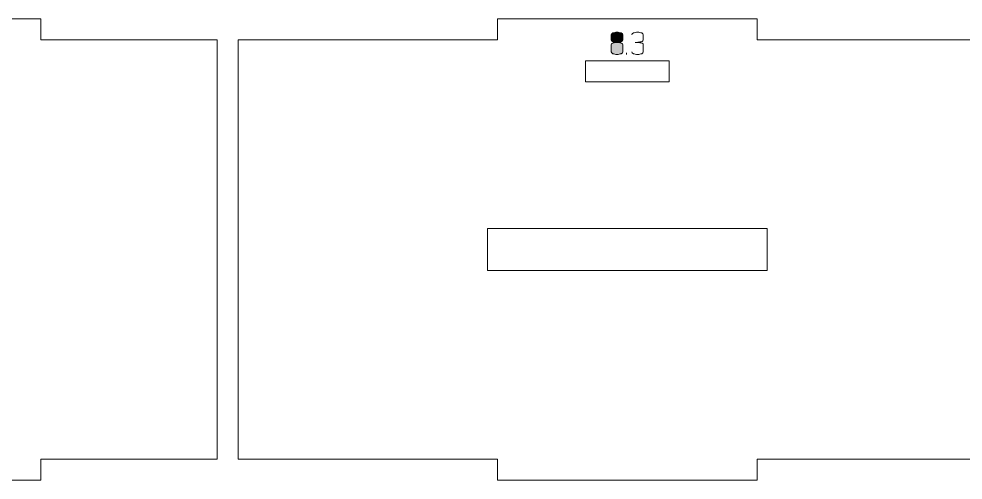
# Model space of a CAD drawing. Header units: centimetres. Extents: x -191 to 212, y -234 to 239.
# Drawn here: x 44.58 to 58.09, y -138.53 to -131.93 of the extents above; entities that cross this region are included whole.
import ezdxf

# ---------------------------------------------------------------- set-up
doc = ezdxf.new("R2010")
doc.units = ezdxf.units.CM
doc.header["$MEASUREMENT"] = 0
doc.layers.add('Capa 1', color=7, linetype='Continuous')

msp = doc.modelspace()

# ---------------------------------------------------------------- hatches: boundary and pattern name
at = {"layer": 'Capa 1', "true_color": 0x3e4095}
h = msp.add_hatch(color=175, dxfattribs=at)
edge = h.paths.add_edge_path()
edge.add_spline(control_points=[(53.05854, -132.23139), (53.05854, -132.23934), (53.0642, -132.24652), (53.07551, -132.25294), (53.08682, -132.25936), (53.10868, -132.26364), (53.14109, -132.26578), (53.1735, -132.26364), (53.19536, -132.25936), (53.20667, -132.25294), (53.21798, -132.24652), (53.22364, -132.23934), (53.22364, -132.23139), (53.22364, -132.23139), (53.22364, -132.15709), (53.22364, -132.15709), (53.22364, -132.14731), (53.21577, -132.13898), (53.20002, -132.1321), (53.18428, -132.12522), (53.16463, -132.12178), (53.14109, -132.12178), (53.11755, -132.12178), (53.0979, -132.12522), (53.08216, -132.1321), (53.06641, -132.13898), (53.05854, -132.14731), (53.05854, -132.15709), (53.05854, -132.15709), (53.05854, -132.23139), (53.05854, -132.23139)], knot_values=[0, 0, 0, 0, 0.1, 0.1, 0.1, 0.2, 0.2, 0.2, 0.3, 0.3, 0.3, 0.4, 0.4, 0.4, 0.5, 0.5, 0.5, 0.6, 0.6, 0.6, 0.7, 0.7, 0.7, 0.8, 0.8, 0.8, 0.9, 0.9, 0.9, 1, 1, 1, 1], degree=3, periodic=1)
h = msp.add_hatch(color=175, dxfattribs=at)
edge = h.paths.add_edge_path()
edge.add_spline(control_points=[(53.14109, -132.43822), (53.11755, -132.43822), (53.0979, -132.43478), (53.08216, -132.4279), (53.06641, -132.42102), (53.05854, -132.41269), (53.05854, -132.40291), (53.05854, -132.40291), (53.05854, -132.29972), (53.05854, -132.29972), (53.05854, -132.29146), (53.0642, -132.28428), (53.07551, -132.27817), (53.08682, -132.27205), (53.10868, -132.26792), (53.14109, -132.26578), (53.10868, -132.26364), (53.08682, -132.25936), (53.07551, -132.25294), (53.0642, -132.24652), (53.05854, -132.23934), (53.05854, -132.23139), (53.05854, -132.23139), (53.05854, -132.15709), (53.05854, -132.15709), (53.05854, -132.14731), (53.06641, -132.13898), (53.08216, -132.1321), (53.0979, -132.12522), (53.11755, -132.12178), (53.14109, -132.12178), (53.16463, -132.12178), (53.18428, -132.12522), (53.20002, -132.1321), (53.21577, -132.13898), (53.22364, -132.14731), (53.22364, -132.15709), (53.22364, -132.15709), (53.22364, -132.23139), (53.22364, -132.23139), (53.22364, -132.23934), (53.21798, -132.24652), (53.20667, -132.25294), (53.19536, -132.25936), (53.1735, -132.26364), (53.14109, -132.26578), (53.1735, -132.26792), (53.19536, -132.27205), (53.20667, -132.27817), (53.21798, -132.28428), (53.22364, -132.29146), (53.22364, -132.29972), (53.22364, -132.29972), (53.22364, -132.40291), (53.22364, -132.40291), (53.22364, -132.41269), (53.21577, -132.42102), (53.20002, -132.4279), (53.18428, -132.43478), (53.16463, -132.43822), (53.14109, -132.43822)], knot_values=[0, 0, 0, 0, 0.05, 0.05, 0.05, 0.1, 0.1, 0.1, 0.15, 0.15, 0.15, 0.2, 0.2, 0.2, 0.25, 0.25, 0.25, 0.3, 0.3, 0.3, 0.35, 0.35, 0.35, 0.4, 0.4, 0.4, 0.45, 0.45, 0.45, 0.5, 0.5, 0.5, 0.55, 0.55, 0.55, 0.6, 0.6, 0.6, 0.65, 0.65, 0.65, 0.7, 0.7, 0.7, 0.75, 0.75, 0.75, 0.8, 0.8, 0.8, 0.85, 0.85, 0.85, 0.9, 0.9, 0.9, 0.95, 0.95, 0.95, 1, 1, 1, 1], degree=3, periodic=1)
h = msp.add_hatch(color=175, dxfattribs=at)
edge = h.paths.add_edge_path()
edge.add_spline(control_points=[(53.4346, -132.43822), (53.41106, -132.43822), (53.39141, -132.43478), (53.37567, -132.4279), (53.35992, -132.42102), (53.35205, -132.41269), (53.35205, -132.40291), (53.35205, -132.41269), (53.35992, -132.42102), (53.37567, -132.4279), (53.39141, -132.43478), (53.41106, -132.43822), (53.4346, -132.43822), (53.45814, -132.43822), (53.47779, -132.43478), (53.49353, -132.4279), (53.50928, -132.42102), (53.51715, -132.41269), (53.51715, -132.40291), (53.51715, -132.40291), (53.51715, -132.29972), (53.51715, -132.29972), (53.51715, -132.29146), (53.51149, -132.28428), (53.50018, -132.27817), (53.48887, -132.27205), (53.4557, -132.26792), (53.40066, -132.26578), (53.45539, -132.26242), (53.48826, -132.25844), (53.49926, -132.25386), (53.51027, -132.24927), (53.51623, -132.24178), (53.51715, -132.23139), (53.51715, -132.23139), (53.51715, -132.15709), (53.51715, -132.15709), (53.51715, -132.14731), (53.50928, -132.13898), (53.49353, -132.1321), (53.47779, -132.12522), (53.45814, -132.12178), (53.4346, -132.12178), (53.41106, -132.12178), (53.39141, -132.12522), (53.37567, -132.1321), (53.35992, -132.13898), (53.35205, -132.14731), (53.35205, -132.15709), (53.35205, -132.14731), (53.35992, -132.13898), (53.37567, -132.1321), (53.39141, -132.12522), (53.41106, -132.12178), (53.4346, -132.12178), (53.45814, -132.12178), (53.47779, -132.12522), (53.49353, -132.1321), (53.50928, -132.13898), (53.51715, -132.14731), (53.51715, -132.15709), (53.51715, -132.15709), (53.51715, -132.23139), (53.51715, -132.23139), (53.51623, -132.24178), (53.51027, -132.24927), (53.49926, -132.25386), (53.48826, -132.25844), (53.45539, -132.26242), (53.40066, -132.26578), (53.4557, -132.26792), (53.48887, -132.27205), (53.50018, -132.27817), (53.51149, -132.28428), (53.51715, -132.29146), (53.51715, -132.29972), (53.51715, -132.29972), (53.51715, -132.40291), (53.51715, -132.40291), (53.51715, -132.41269), (53.50928, -132.42102), (53.49353, -132.4279), (53.47779, -132.43478), (53.45814, -132.43822), (53.4346, -132.43822)], knot_values=[0, 0, 0, 0, 0.03571429, 0.03571429, 0.03571429, 0.07142857, 0.07142857, 0.07142857, 0.10714286, 0.10714286, 0.10714286, 0.14285714, 0.14285714, 0.14285714, 0.17857143, 0.17857143, 0.17857143, 0.21428571, 0.21428571, 0.21428571, 0.25, 0.25, 0.25, 0.28571429, 0.28571429, 0.28571429, 0.32142857, 0.32142857, 0.32142857, 0.35714286, 0.35714286, 0.35714286, 0.39285714, 0.39285714, 0.39285714, 0.42857143, 0.42857143, 0.42857143, 0.46428571, 0.46428571, 0.46428571, 0.5, 0.5, 0.5, 0.53571429, 0.53571429, 0.53571429, 0.57142857, 0.57142857, 0.57142857, 0.60714286, 0.60714286, 0.60714286, 0.64285714, 0.64285714, 0.64285714, 0.67857143, 0.67857143, 0.67857143, 0.71428571, 0.71428571, 0.71428571, 0.75, 0.75, 0.75, 0.78571429, 0.78571429, 0.78571429, 0.82142857, 0.82142857, 0.82142857, 0.85714286, 0.85714286, 0.85714286, 0.89285714, 0.89285714, 0.89285714, 0.92857143, 0.92857143, 0.92857143, 0.96428571, 0.96428571, 0.96428571, 1, 1, 1, 1], degree=3, periodic=1)
h = msp.add_hatch(color=175, dxfattribs=at)
edge = h.paths.add_edge_path()
edge.add_spline(control_points=[(53.05854, -132.40291), (53.05854, -132.41269), (53.06641, -132.42102), (53.08216, -132.4279), (53.0979, -132.43478), (53.11755, -132.43822), (53.14109, -132.43822), (53.16463, -132.43822), (53.18428, -132.43478), (53.20002, -132.4279), (53.21577, -132.42102), (53.22364, -132.41269), (53.22364, -132.40291), (53.22364, -132.40291), (53.22364, -132.29972), (53.22364, -132.29972), (53.22364, -132.29146), (53.21798, -132.28428), (53.20667, -132.27817), (53.19536, -132.27205), (53.1735, -132.26792), (53.14109, -132.26578), (53.10868, -132.26792), (53.08682, -132.27205), (53.07551, -132.27817), (53.0642, -132.28428), (53.05854, -132.29146), (53.05854, -132.29972), (53.05854, -132.29972), (53.05854, -132.40291), (53.05854, -132.40291)], knot_values=[0, 0, 0, 0, 0.1, 0.1, 0.1, 0.2, 0.2, 0.2, 0.3, 0.3, 0.3, 0.4, 0.4, 0.4, 0.5, 0.5, 0.5, 0.6, 0.6, 0.6, 0.7, 0.7, 0.7, 0.8, 0.8, 0.8, 0.9, 0.9, 0.9, 1, 1, 1, 1], degree=3, periodic=1)
h = msp.add_hatch(color=175, dxfattribs=at)
edge = h.paths.add_edge_path()
edge.add_spline(control_points=[(53.27867, -132.43822), (53.27867, -132.43822), (53.27867, -132.41575), (53.27867, -132.41575), (53.27867, -132.41575), (53.27867, -132.43822), (53.27867, -132.43822)], knot_values=[0, 0, 0, 0, 0.5, 0.5, 0.5, 1, 1, 1, 1], degree=3, periodic=1)

# ---------------------------------------------------------------- linework, layer by layer
at = {"layer": 'Capa 1', "color": 240, "lineweight": 9}
for points, knots in [([(39.85156, -132.23022), (39.85156, -132.23022), (39.85156, -138.23022), (39.85156, -138.23022), (39.85156, -138.23022), (42.37301, -138.23022), (42.37301, -138.23022), (42.37301, -138.23022), (42.37301, -138.53022), (42.37301, -138.53022), (42.37301, -138.53022), (44.89446, -138.53022), (44.89446, -138.53022), (44.89446, -138.53022), (44.89446, -138.23022), (44.89446, -138.23022), (44.89446, -138.23022), (47.41591, -138.23022), (47.41591, -138.23022), (47.41591, -138.23022), (47.41591, -132.23022), (47.41591, -132.23022), (47.41591, -132.23022), (44.89446, -132.23022), (44.89446, -132.23022), (44.89446, -132.23022), (44.89446, -131.93022), (44.89446, -131.93022), (44.89446, -131.93022), (42.37301, -131.93022), (42.37301, -131.93022), (42.37301, -131.93022), (42.37301, -132.23022), (42.37301, -132.23022), (42.37301, -132.23022), (39.85156, -132.23022), (39.85156, -132.23022)], [0, 0, 0, 0, 0.08333333, 0.08333333, 0.08333333, 0.16666667, 0.16666667, 0.16666667, 0.25, 0.25, 0.25, 0.33333333, 0.33333333, 0.33333333, 0.41666667, 0.41666667, 0.41666667, 0.5, 0.5, 0.5, 0.58333333, 0.58333333, 0.58333333, 0.66666667, 0.66666667, 0.66666667, 0.75, 0.75, 0.75, 0.83333333, 0.83333333, 0.83333333, 0.91666667, 0.91666667, 0.91666667, 1, 1, 1, 1]), ([(47.71591, -132.23022), (47.71591, -132.23022), (47.71591, -138.23022), (47.71591, -138.23022), (47.71591, -138.23022), (51.43053, -138.23022), (51.43053, -138.23022), (51.43053, -138.23022), (51.43053, -138.53022), (51.43053, -138.53022), (51.43053, -138.53022), (55.14515, -138.53022), (55.14515, -138.53022), (55.14515, -138.53022), (55.14515, -138.23022), (55.14515, -138.23022), (55.14515, -138.23022), (58.85977, -138.23022), (58.85977, -138.23022), (58.85977, -138.23022), (58.85977, -132.23022), (58.85977, -132.23022), (58.85977, -132.23022), (55.14515, -132.23022), (55.14515, -132.23022), (55.14515, -132.23022), (55.14515, -131.93022), (55.14515, -131.93022), (55.14515, -131.93022), (51.43053, -131.93022), (51.43053, -131.93022), (51.43053, -131.93022), (51.43053, -132.23022), (51.43053, -132.23022), (51.43053, -132.23022), (47.71591, -132.23022), (47.71591, -132.23022)], [0, 0, 0, 0, 0.08333333, 0.08333333, 0.08333333, 0.16666667, 0.16666667, 0.16666667, 0.25, 0.25, 0.25, 0.33333333, 0.33333333, 0.33333333, 0.41666667, 0.41666667, 0.41666667, 0.5, 0.5, 0.5, 0.58333333, 0.58333333, 0.58333333, 0.66666667, 0.66666667, 0.66666667, 0.75, 0.75, 0.75, 0.83333333, 0.83333333, 0.83333333, 0.91666667, 0.91666667, 0.91666667, 1, 1, 1, 1]), ([(52.68784, -132.8303), (52.68784, -132.8303), (53.88784, -132.8303), (53.88784, -132.8303), (53.88784, -132.8303), (53.88784, -132.5303), (53.88784, -132.5303), (53.88784, -132.5303), (52.68784, -132.5303), (52.68784, -132.5303), (52.68784, -132.5303), (52.68784, -132.8303), (52.68784, -132.8303)], [0, 0, 0, 0, 0.25, 0.25, 0.25, 0.5, 0.5, 0.5, 0.75, 0.75, 0.75, 1, 1, 1, 1]), ([(51.28784, -134.93022), (51.28784, -134.93022), (55.28784, -134.93022), (55.28784, -134.93022), (55.28784, -134.93022), (55.28784, -135.53022), (55.28784, -135.53022), (55.28784, -135.53022), (51.28784, -135.53022), (51.28784, -135.53022), (51.28784, -135.53022), (51.28784, -134.93022), (51.28784, -134.93022)], [0, 0, 0, 0, 0.25, 0.25, 0.25, 0.5, 0.5, 0.5, 0.75, 0.75, 0.75, 1, 1, 1, 1])]:
    msp.add_open_spline(points, degree=3, knots=knots, dxfattribs=at)
at = {"layer": 'Capa 1', "color": 114, "lineweight": 9}
for points, knots in [([(53.05854, -132.23139), (53.05854, -132.23934), (53.0642, -132.24652), (53.07551, -132.25294), (53.08682, -132.25936), (53.10868, -132.26364), (53.14109, -132.26578), (53.1735, -132.26364), (53.19536, -132.25936), (53.20667, -132.25294), (53.21798, -132.24652), (53.22364, -132.23934), (53.22364, -132.23139), (53.22364, -132.23139), (53.22364, -132.15709), (53.22364, -132.15709), (53.22364, -132.14731), (53.21577, -132.13898), (53.20002, -132.1321), (53.18428, -132.12522), (53.16463, -132.12178), (53.14109, -132.12178), (53.11755, -132.12178), (53.0979, -132.12522), (53.08216, -132.1321), (53.06641, -132.13898), (53.05854, -132.14731), (53.05854, -132.15709), (53.05854, -132.15709), (53.05854, -132.23139), (53.05854, -132.23139)], [0, 0, 0, 0, 0.1, 0.1, 0.1, 0.2, 0.2, 0.2, 0.3, 0.3, 0.3, 0.4, 0.4, 0.4, 0.5, 0.5, 0.5, 0.6, 0.6, 0.6, 0.7, 0.7, 0.7, 0.8, 0.8, 0.8, 0.9, 0.9, 0.9, 1, 1, 1, 1]), ([(53.14109, -132.43822), (53.11755, -132.43822), (53.0979, -132.43478), (53.08216, -132.4279), (53.06641, -132.42102), (53.05854, -132.41269), (53.05854, -132.40291), (53.05854, -132.40291), (53.05854, -132.29972), (53.05854, -132.29972), (53.05854, -132.29146), (53.0642, -132.28428), (53.07551, -132.27817), (53.08682, -132.27205), (53.10868, -132.26792), (53.14109, -132.26578), (53.10868, -132.26364), (53.08682, -132.25936), (53.07551, -132.25294), (53.0642, -132.24652), (53.05854, -132.23934), (53.05854, -132.23139), (53.05854, -132.23139), (53.05854, -132.15709), (53.05854, -132.15709), (53.05854, -132.14731), (53.06641, -132.13898), (53.08216, -132.1321), (53.0979, -132.12522), (53.11755, -132.12178), (53.14109, -132.12178), (53.16463, -132.12178), (53.18428, -132.12522), (53.20002, -132.1321), (53.21577, -132.13898), (53.22364, -132.14731), (53.22364, -132.15709), (53.22364, -132.15709), (53.22364, -132.23139), (53.22364, -132.23139), (53.22364, -132.23934), (53.21798, -132.24652), (53.20667, -132.25294), (53.19536, -132.25936), (53.1735, -132.26364), (53.14109, -132.26578), (53.1735, -132.26792), (53.19536, -132.27205), (53.20667, -132.27817), (53.21798, -132.28428), (53.22364, -132.29146), (53.22364, -132.29972), (53.22364, -132.29972), (53.22364, -132.40291), (53.22364, -132.40291), (53.22364, -132.41269), (53.21577, -132.42102), (53.20002, -132.4279), (53.18428, -132.43478), (53.16463, -132.43822), (53.14109, -132.43822)], [0, 0, 0, 0, 0.05, 0.05, 0.05, 0.1, 0.1, 0.1, 0.15, 0.15, 0.15, 0.2, 0.2, 0.2, 0.25, 0.25, 0.25, 0.3, 0.3, 0.3, 0.35, 0.35, 0.35, 0.4, 0.4, 0.4, 0.45, 0.45, 0.45, 0.5, 0.5, 0.5, 0.55, 0.55, 0.55, 0.6, 0.6, 0.6, 0.65, 0.65, 0.65, 0.7, 0.7, 0.7, 0.75, 0.75, 0.75, 0.8, 0.8, 0.8, 0.85, 0.85, 0.85, 0.9, 0.9, 0.9, 0.95, 0.95, 0.95, 1, 1, 1, 1]), ([(53.4346, -132.43822), (53.41106, -132.43822), (53.39141, -132.43478), (53.37567, -132.4279), (53.35992, -132.42102), (53.35205, -132.41269), (53.35205, -132.40291), (53.35205, -132.41269), (53.35992, -132.42102), (53.37567, -132.4279), (53.39141, -132.43478), (53.41106, -132.43822), (53.4346, -132.43822), (53.45814, -132.43822), (53.47779, -132.43478), (53.49353, -132.4279), (53.50928, -132.42102), (53.51715, -132.41269), (53.51715, -132.40291), (53.51715, -132.40291), (53.51715, -132.29972), (53.51715, -132.29972), (53.51715, -132.29146), (53.51149, -132.28428), (53.50018, -132.27817), (53.48887, -132.27205), (53.4557, -132.26792), (53.40066, -132.26578), (53.45539, -132.26242), (53.48826, -132.25844), (53.49926, -132.25386), (53.51027, -132.24927), (53.51623, -132.24178), (53.51715, -132.23139), (53.51715, -132.23139), (53.51715, -132.15709), (53.51715, -132.15709), (53.51715, -132.14731), (53.50928, -132.13898), (53.49353, -132.1321), (53.47779, -132.12522), (53.45814, -132.12178), (53.4346, -132.12178), (53.41106, -132.12178), (53.39141, -132.12522), (53.37567, -132.1321), (53.35992, -132.13898), (53.35205, -132.14731), (53.35205, -132.15709), (53.35205, -132.14731), (53.35992, -132.13898), (53.37567, -132.1321), (53.39141, -132.12522), (53.41106, -132.12178), (53.4346, -132.12178), (53.45814, -132.12178), (53.47779, -132.12522), (53.49353, -132.1321), (53.50928, -132.13898), (53.51715, -132.14731), (53.51715, -132.15709), (53.51715, -132.15709), (53.51715, -132.23139), (53.51715, -132.23139), (53.51623, -132.24178), (53.51027, -132.24927), (53.49926, -132.25386), (53.48826, -132.25844), (53.45539, -132.26242), (53.40066, -132.26578), (53.4557, -132.26792), (53.48887, -132.27205), (53.50018, -132.27817), (53.51149, -132.28428), (53.51715, -132.29146), (53.51715, -132.29972), (53.51715, -132.29972), (53.51715, -132.40291), (53.51715, -132.40291), (53.51715, -132.41269), (53.50928, -132.42102), (53.49353, -132.4279), (53.47779, -132.43478), (53.45814, -132.43822), (53.4346, -132.43822)], [0, 0, 0, 0, 0.03571429, 0.03571429, 0.03571429, 0.07142857, 0.07142857, 0.07142857, 0.10714286, 0.10714286, 0.10714286, 0.14285714, 0.14285714, 0.14285714, 0.17857143, 0.17857143, 0.17857143, 0.21428571, 0.21428571, 0.21428571, 0.25, 0.25, 0.25, 0.28571429, 0.28571429, 0.28571429, 0.32142857, 0.32142857, 0.32142857, 0.35714286, 0.35714286, 0.35714286, 0.39285714, 0.39285714, 0.39285714, 0.42857143, 0.42857143, 0.42857143, 0.46428571, 0.46428571, 0.46428571, 0.5, 0.5, 0.5, 0.53571429, 0.53571429, 0.53571429, 0.57142857, 0.57142857, 0.57142857, 0.60714286, 0.60714286, 0.60714286, 0.64285714, 0.64285714, 0.64285714, 0.67857143, 0.67857143, 0.67857143, 0.71428571, 0.71428571, 0.71428571, 0.75, 0.75, 0.75, 0.78571429, 0.78571429, 0.78571429, 0.82142857, 0.82142857, 0.82142857, 0.85714286, 0.85714286, 0.85714286, 0.89285714, 0.89285714, 0.89285714, 0.92857143, 0.92857143, 0.92857143, 0.96428571, 0.96428571, 0.96428571, 1, 1, 1, 1]), ([(53.05854, -132.40291), (53.05854, -132.41269), (53.06641, -132.42102), (53.08216, -132.4279), (53.0979, -132.43478), (53.11755, -132.43822), (53.14109, -132.43822), (53.16463, -132.43822), (53.18428, -132.43478), (53.20002, -132.4279), (53.21577, -132.42102), (53.22364, -132.41269), (53.22364, -132.40291), (53.22364, -132.40291), (53.22364, -132.29972), (53.22364, -132.29972), (53.22364, -132.29146), (53.21798, -132.28428), (53.20667, -132.27817), (53.19536, -132.27205), (53.1735, -132.26792), (53.14109, -132.26578), (53.10868, -132.26792), (53.08682, -132.27205), (53.07551, -132.27817), (53.0642, -132.28428), (53.05854, -132.29146), (53.05854, -132.29972), (53.05854, -132.29972), (53.05854, -132.40291), (53.05854, -132.40291)], [0, 0, 0, 0, 0.1, 0.1, 0.1, 0.2, 0.2, 0.2, 0.3, 0.3, 0.3, 0.4, 0.4, 0.4, 0.5, 0.5, 0.5, 0.6, 0.6, 0.6, 0.7, 0.7, 0.7, 0.8, 0.8, 0.8, 0.9, 0.9, 0.9, 1, 1, 1, 1]), ([(53.27867, -132.43822), (53.27867, -132.43822), (53.27867, -132.41575), (53.27867, -132.41575), (53.27867, -132.41575), (53.27867, -132.43822), (53.27867, -132.43822)], [0, 0, 0, 0, 0.5, 0.5, 0.5, 1, 1, 1, 1])]:
    msp.add_open_spline(points, degree=3, knots=knots, dxfattribs=at)

doc.saveas('drawing.dxf')
